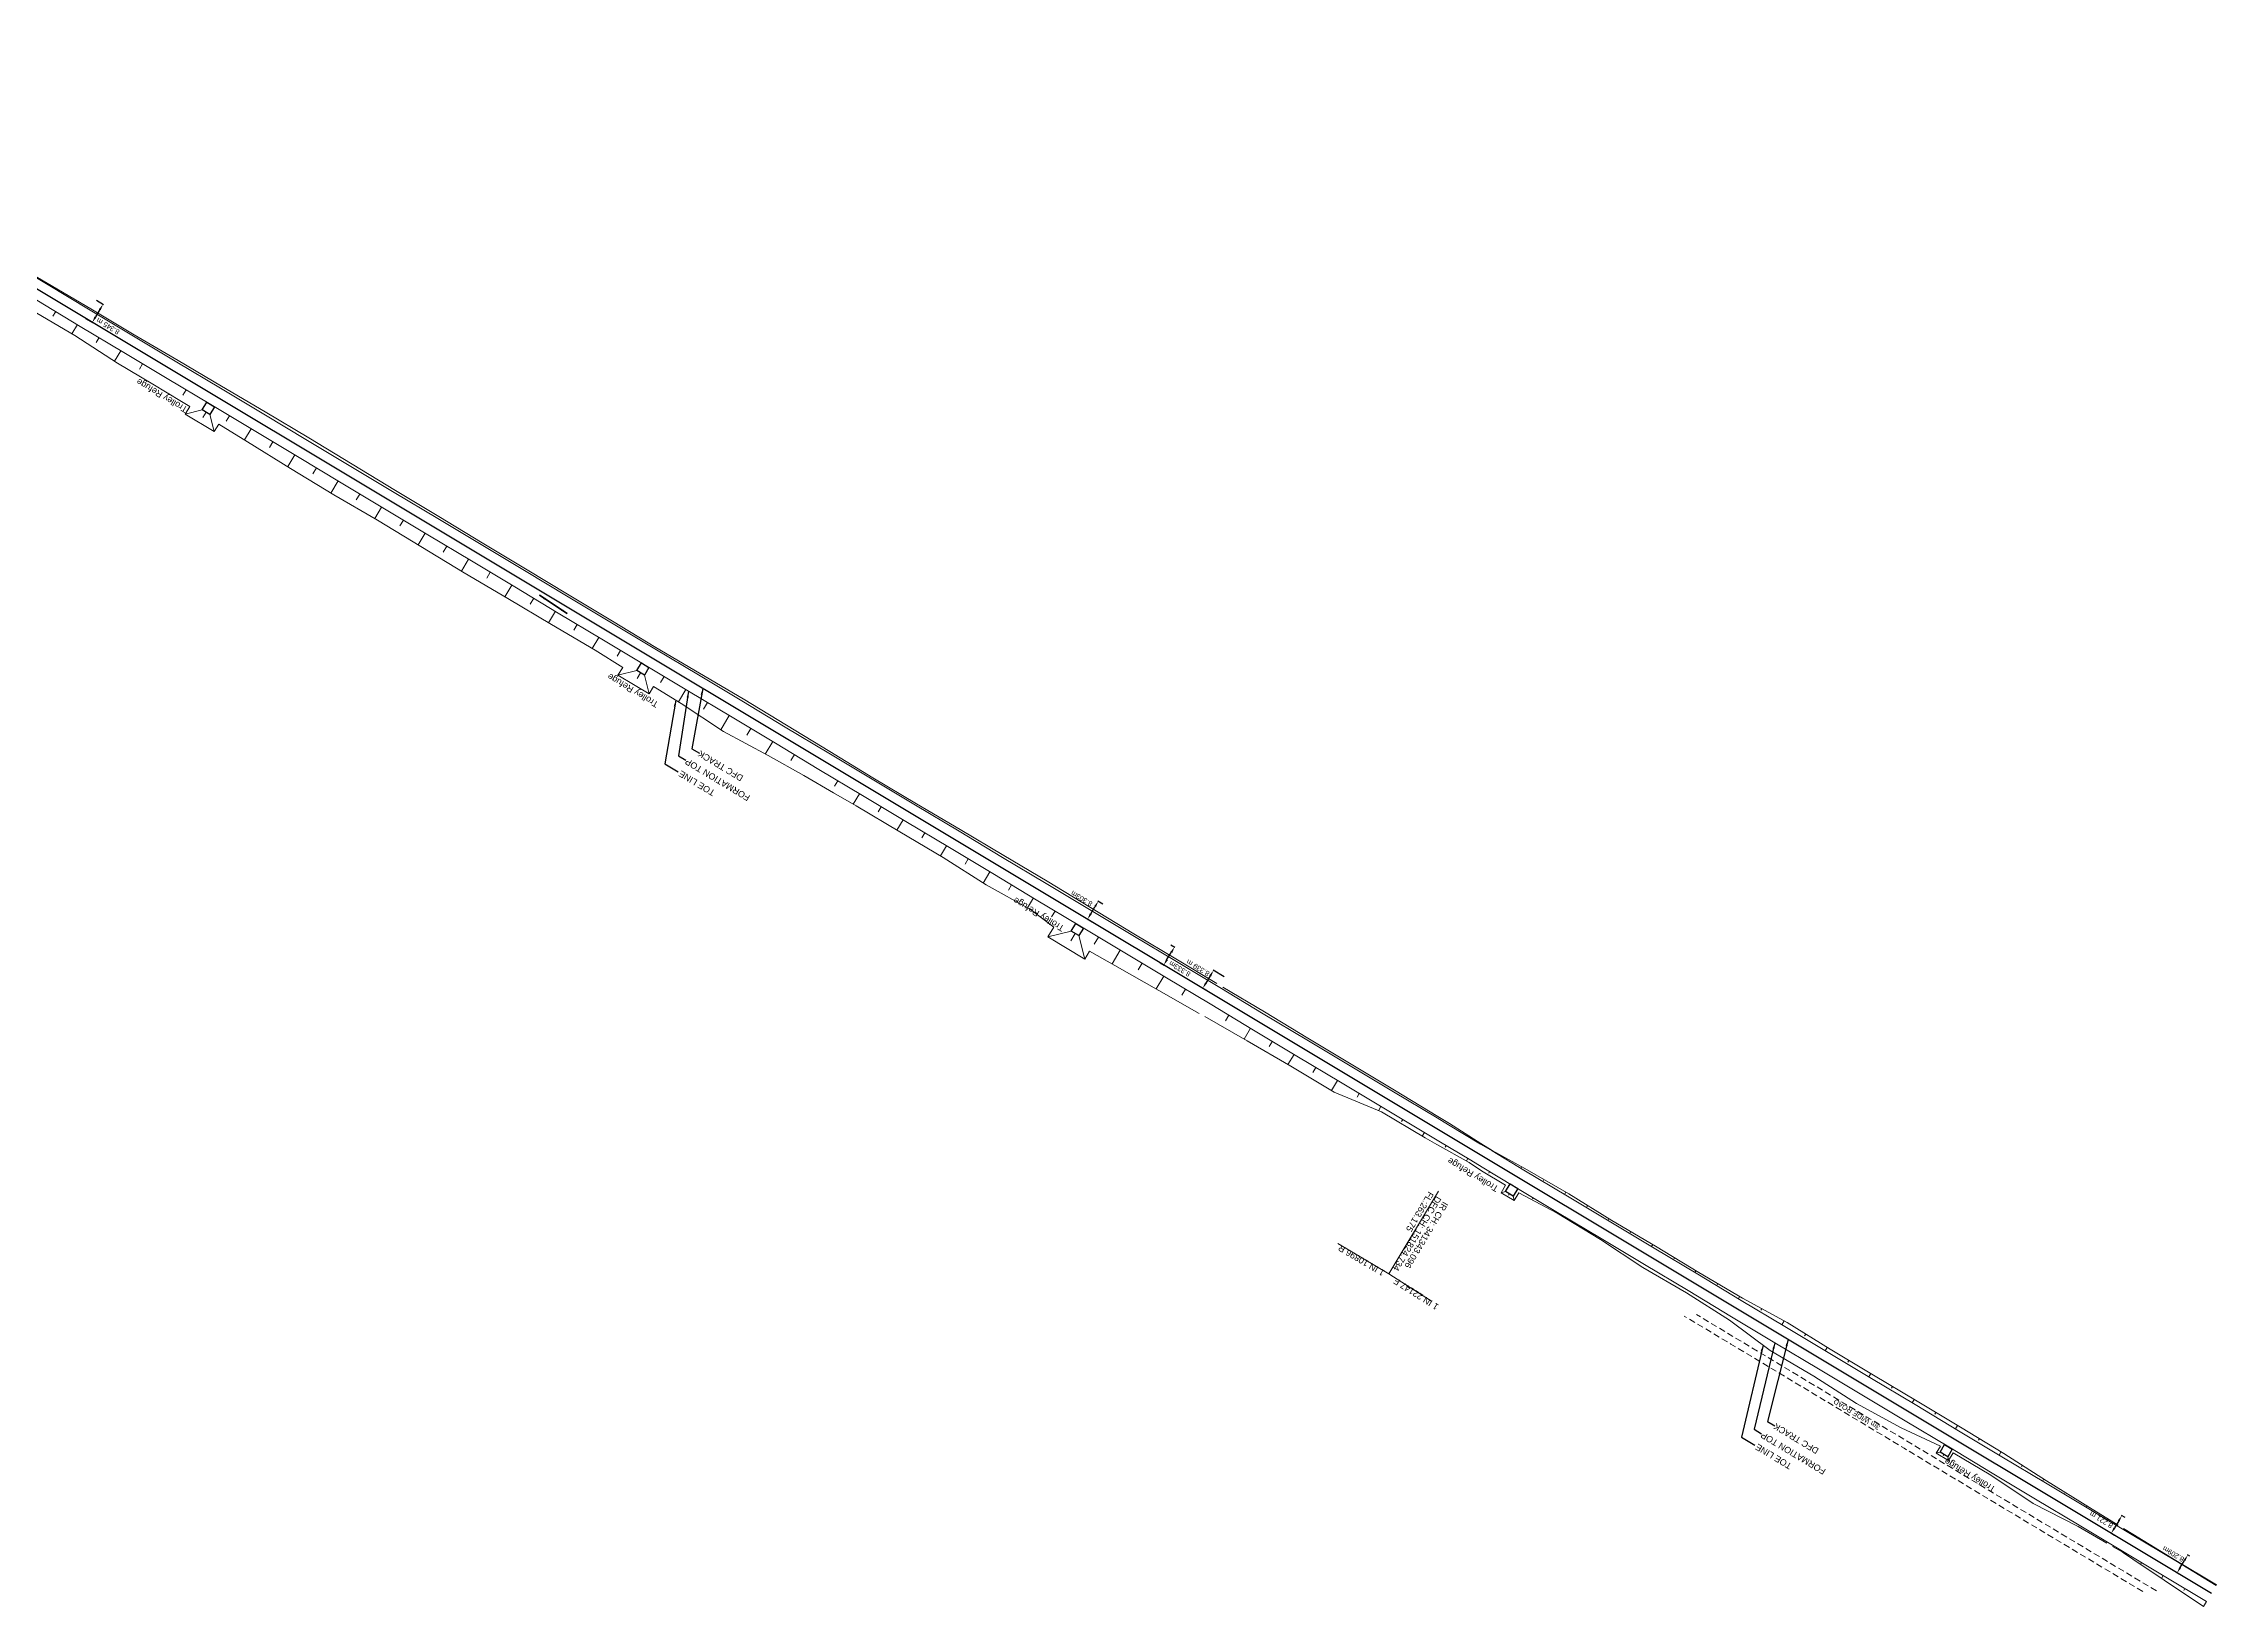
# Model space of a CAD drawing. Header units: metres. Extents: x 593990 to 610403, y 3402023 to 3411833.
# Drawn here: x 609545 to 610403, y 3402023 to 3402640 of the extents above; entities that cross this region are included whole.
import ezdxf
from ezdxf.enums import TextEntityAlignment as Align

# ---------------------------------------------------------------- set-up
doc = ezdxf.new("R2010")
doc.units = ezdxf.units.M
doc.header["$MEASUREMENT"] = 0
doc.header["$PDSIZE"] = 1
doc.linetypes.add('DASHED', pattern=[0.75, 0.5, -0.25])
for name, color, linetype, lineweight in [("NEW CHAWAPAIL STN. SRJ's", 10, 'Continuous', 0), ('PROPOSED DFCC TOE LINE', 18, 'Continuous', 0), ('PROPOSED DFCC TOE SLOPES', 239, 'Continuous', 0), ('PROPOSED DFCC TRACK', 1, 'Continuous', 0), ('PROPOSED FORMATION LINE - PLAN', 187, 'Continuous', 0), ('PROPOSED GRADES IN PLAN', 10, 'Continuous', 0)]:
    doc.layers.add(name, color=color, linetype=linetype, lineweight=lineweight)
doc.layers.add('Trolley Refuse', color=10, linetype='Continuous')
doc.styles.get("Standard").update_dxf_attribs({"font": 'arial.ttf'})
doc.styles.add('Style-Arial', font='arial.ttf')
doc.dimstyles.new('ISO-25', dxfattribs={"dimtxt": 2.5, "dimasz": 2.5, "dimexe": 1.25, "dimexo": 0.625, "dimtad": 1, "dimtxsty": 'Standard', "dimcen": 2.5, "dimadec": 0, "dimazin": 0, "dimtfac": 1, "dimtmove": 0, "dimatfit": 3, "dimfxl": 1, "dimarcsym": 0})
doc.dimstyles.get("Standard").update_dxf_attribs({"dimtxt": 0.18, "dimasz": 0.18, "dimexe": 0.18, "dimexo": 0.0625, "dimgap": 0.09, "dimtad": 0, "dimtih": 1, "dimtoh": 1, "dimdec": 4, "dimzin": 0, "dimdsep": 46, "dimtxsty": 'Standard', "dimcen": 0.09, "dimadec": 0, "dimazin": 0, "dimtfac": 1, "dimtdec": 4, "dimtofl": 0, "dimtmove": 0, "dimatfit": 3, "dimfxl": 1, "dimtolj": 1, "dimtzin": 0, "dimarcsym": 0})

# ---------------------------------------------------------------- blocks, each defined once
blk = doc.blocks.new('*D186')
at = {"layer": 'Defpoints', "color": 0, "transparency": 16777216}
for p in [(610367.2, 3402058.29), (610361.54, 3402052.1), (610362.97, 3402051.24)]:
    blk.add_point(p, dxfattribs=at)
at = {"layer": 'PROPOSED DFCC TRACK', "color": 0, "lineweight": -2, "transparency": 16777216}
for p, q in [((610364.48, 3402057), (610362.83, 3402054.24)), ((610367.09, 3402058.35), (610365.66, 3402059.21)), ((610362.86, 3402051.3), (610361.43, 3402052.16))]:
    blk.add_line(p, q, dxfattribs=at)
at = {"layer": 'PROPOSED DFCC TRACK', "color": 0, "transparency": 16777216}
for points in [[(610364.13, 3402057.22), (610364.84, 3402056.79), (610365.77, 3402059.15)], [(610362.47, 3402054.45), (610363.18, 3402054.03), (610361.54, 3402052.1)]]:
    blk.add_solid(points, dxfattribs=at)
at = {"layer": 'PROPOSED DFCC TRACK', "color": 0, "lineweight": 0, "transparency": 16777216, "insert": (610357.6, 3402057.48), "char_height": 2, "attachment_point": 5, "rotation": 149, "style": 'Style-Arial'}
blk.add_mtext('\\A1;8.221 m', dxfattribs=at)
blk = doc.blocks.new('TerminatorOpen_0.5')
at = {"color": 0, "linetype": 'ByBlock', "lineweight": -2}
for q in [(-1, 0.25), (-1, 0), (-1, -0.25)]:
    blk.add_line((0, 0), q, dxfattribs=at)
blk = doc.blocks.new('*D187')
at = {"layer": 'Defpoints', "color": 0, "transparency": 16777216}
for p in [(610011.5, 3402271.72), (610002.89, 3402267.16), (610007.22, 3402264.57)]:
    blk.add_point(p, dxfattribs=at)
at = {"layer": 'PROPOSED DFCC TRACK', "color": 0, "lineweight": -2, "transparency": 16777216}
for p, q in [((610005.89, 3402272.17), (610004.18, 3402269.3)), ((610011.4, 3402271.78), (610007.07, 3402274.37)), ((610007.11, 3402264.63), (610002.78, 3402267.22))]:
    blk.add_line(p, q, dxfattribs=at)
at = {"layer": 'PROPOSED DFCC TRACK', "color": 0, "transparency": 16777216}
for points in [[(610005.54, 3402272.38), (610006.25, 3402271.95), (610007.18, 3402274.31)], [(610003.82, 3402269.52), (610004.53, 3402269.09), (610002.89, 3402267.16)]]:
    blk.add_solid(points, dxfattribs=at)
at = {"layer": 'PROPOSED DFCC TRACK', "color": 0, "lineweight": 0, "transparency": 16777216, "insert": (610001.04, 3402275.34), "char_height": 2, "attachment_point": 5, "rotation": 149, "style": 'Style-Arial'}
blk.add_mtext('\\A1;8.339 m', dxfattribs=at)
blk = doc.blocks.new('*D173')
at = {"layer": 'Defpoints', "color": 0, "transparency": 16777216}
for p in [(609566.1, 3402538.81), (609561.83, 3402531.64), (609564.54, 3402530.02)]:
    blk.add_point(p, dxfattribs=at)
at = {"layer": 'PROPOSED DFCC TRACK', "color": 0, "lineweight": -2, "transparency": 16777216}
for p, q in [((609566.21, 3402538.75), (609568.92, 3402537.13)), ((609561.93, 3402531.58), (609564.65, 3402529.96)), ((609567.53, 3402535.05), (609565.82, 3402532.17))]:
    blk.add_line(p, q, dxfattribs=at)
at = {"layer": 'PROPOSED DFCC TRACK', "color": 0, "transparency": 16777216}
for points in [[(609567.18, 3402535.26), (609567.89, 3402534.83), (609568.81, 3402537.19)], [(609565.46, 3402532.39), (609566.18, 3402531.96), (609564.54, 3402530.02)]]:
    blk.add_solid(points, dxfattribs=at)
at = {"layer": 'PROPOSED DFCC TRACK', "color": 0, "lineweight": 0, "transparency": 16777216, "insert": (609570.76, 3402528.53), "char_height": 2, "attachment_point": 5, "rotation": 149, "style": 'Style-Arial'}
blk.add_mtext('\\A1;\\A1;8.345 m', dxfattribs=at)
blk = doc.blocks.new('*D60')
at = {"layer": 'Defpoints', "color": 0, "transparency": 16777216}
for p in [(609961.66, 3402301.56), (609963.58, 3402300.41), (609959.33, 3402293.28)]:
    blk.add_point(p, dxfattribs=at)
at = {"layer": 'PROPOSED DFCC TRACK', "color": 0, "lineweight": -2, "transparency": 16777216}
for p, q in [((609958.68, 3402296.58), (609960.38, 3402299.41)), ((609963.48, 3402300.48), (609961.55, 3402301.62)), ((609959.22, 3402293.35), (609957.3, 3402294.5))]:
    blk.add_line(p, q, dxfattribs=at)
at = {"layer": 'PROPOSED DFCC TRACK', "color": 0, "transparency": 16777216}
for points in [[(609958.33, 3402296.79), (609959.04, 3402296.36), (609957.4, 3402294.43)], [(609960.02, 3402299.63), (609960.74, 3402299.2), (609961.66, 3402301.56)]]:
    blk.add_solid(points, dxfattribs=at)
at = {"layer": 'PROPOSED DFCC TRACK', "color": 0, "lineweight": 0, "transparency": 16777216, "insert": (609955.11, 3402302.64), "char_height": 2, "attachment_point": 5, "rotation": 149, "style": 'Style-Arial'}
blk.add_mtext('\\A1;8.303m', dxfattribs=at)
blk = doc.blocks.new('*D61')
at = {"layer": 'Defpoints', "color": 0, "transparency": 16777216}
for p in [(609990.24, 3402284.46), (609991.8, 3402283.53), (609985.96, 3402277.31)]:
    blk.add_point(p, dxfattribs=at)
at = {"layer": 'PROPOSED DFCC TRACK', "color": 0, "lineweight": -2, "transparency": 16777216}
for p, q in [((609988.8, 3402278.52), (609990.51, 3402281.38)), ((609990.35, 3402284.4), (609991.9, 3402283.46)), ((609986.06, 3402277.25), (609987.62, 3402276.32))]:
    blk.add_line(p, q, dxfattribs=at)
at = {"layer": 'PROPOSED DFCC TRACK', "color": 0, "transparency": 16777216}
for points in [[(609988.44, 3402278.74), (609989.16, 3402278.31), (609987.51, 3402276.38)], [(609990.15, 3402281.6), (609990.87, 3402281.17), (609991.8, 3402283.53)]]:
    blk.add_solid(points, dxfattribs=at)
at = {"layer": 'PROPOSED DFCC TRACK', "color": 0, "lineweight": 0, "transparency": 16777216, "insert": (609993.84, 3402274.92), "char_height": 2, "attachment_point": 5, "rotation": 149, "style": 'Style-Arial'}
blk.add_mtext('\\A1;8.333m', dxfattribs=at)
blk = doc.blocks.new('*D62')
at = {"layer": 'Defpoints', "color": 0, "transparency": 16777216}
for p in [(610391.75, 3402043.55), (610392.69, 3402042.99), (610388.46, 3402035.95)]:
    blk.add_point(p, dxfattribs=at)
at = {"layer": 'PROPOSED DFCC TRACK', "color": 0, "lineweight": -2, "transparency": 16777216}
for p, q in [((610388.82, 3402038.66), (610390.47, 3402041.41)), ((610392.58, 3402043.05), (610391.65, 3402043.61)), ((610388.35, 3402036.02), (610387.42, 3402036.58))]:
    blk.add_line(p, q, dxfattribs=at)
at = {"layer": 'PROPOSED DFCC TRACK', "color": 0, "transparency": 16777216}
for points in [[(610388.46, 3402038.87), (610389.17, 3402038.44), (610387.53, 3402036.51)], [(610390.11, 3402041.62), (610390.82, 3402041.19), (610391.75, 3402043.55)]]:
    blk.add_solid(points, dxfattribs=at)
at = {"layer": 'PROPOSED DFCC TRACK', "color": 0, "lineweight": 0, "transparency": 16777216, "insert": (610386.04, 3402043.99), "char_height": 2, "attachment_point": 5, "rotation": 149, "style": 'Style-Arial'}
blk.add_mtext('\\A1;8.209m', dxfattribs=at)

msp = doc.modelspace()

# ---------------------------------------------------------------- linework, layer by layer
at = {"layer": 'PROPOSED DFCC TOE LINE', "lineweight": 0, "flags": 128}
for points in [[(609529.4997, 3402555.6687), (609546.7402, 3402545.5299), (609563.963, 3402535.3615), (609581.1522, 3402525.1373), (609598.3922, 3402514.9977), (609615.6248, 3402504.8458), (609632.8487, 3402494.6794), (609650.024, 3402484.4319), (609667.1527, 3402474.1067), (609684.2581, 3402463.7425), (609701.3718, 3402453.3924), (609718.4921, 3402443.0532), (609735.6089, 3402432.7081), (609752.7589, 3402422.4185), (609769.8873, 3402412.0928), (609787.0172, 3402401.7696), (609804.2709, 3402391.6527), (609821.4551, 3402381.4202), (609838.5946, 3402371.113), (609855.6409, 3402360.6504), (609872.7196, 3402350.2417), (609889.9433, 3402340.0749), (609907.1597, 3402329.8961), (609924.3542, 3402319.6806), (609941.5383, 3402309.4477), (609958.6373, 3402299.073), (609975.7736, 3402288.7605), (609992.93, 3402278.4815), (610008.5217, 3402269.1001)], [(610001.5587, 3402257.2719), (609985.643, 3402266.3293), (609968.2561, 3402276.224), (609958.2539, 3402281.9161), (609956.3561, 3402278.7497), (609941.7864, 3402287.4819), (609944.0721, 3402291.2955), (609934.8604, 3402298.3113), (609917.378, 3402308.0467), (609900.5026, 3402318.7944), (609883.3131, 3402329.0182), (609866.0989, 3402339.2009), (609857.1673, 3402344.4064), (609845.4226, 3402351.1766), (609831.3664, 3402359.0589), (609813.7183, 3402368.5179), (609797.0623, 3402379.6314), (609786.1318, 3402386.3556), (609784.3751, 3402383.4246), (609772.0813, 3402390.7928), (609773.9303, 3402393.8779), (609763.0105, 3402400.6247), (609745.7973, 3402410.809), (609728.5993, 3402421.0185), (609711.3725, 3402431.1802), (609694.2907, 3402441.5836), (609677.1984, 3402451.9696), (609659.854, 3402461.935), (609642.8234, 3402472.4238), (609625.8015, 3402482.9271), (609614.4454, 3402489.894), (609612.6817, 3402486.9514), (609601.228, 3402493.8161), (609603.0511, 3402496.858), (609599.7464, 3402498.8702), (609588.4973, 3402505.66), (609574.4454, 3402513.9528), (609557.6506, 3402524.8348), (609540.4251, 3402534.9986)], [(610010.8084, 3402267.7274), (610027.2362, 3402257.9124), (610044.3559, 3402247.5722), (610061.5366, 3402237.3337), (610078.6662, 3402227.0101), (610095.7654, 3402216.6356), (610100.3014, 3402213.8778), (610112.6549, 3402205.9115), (610117.1941, 3402203.1591), (610130.0537, 3402196.0368), (610147.402, 3402186.0778), (610164.4539, 3402175.6244), (610181.6639, 3402165.4349), (610198.7896, 3402155.1046), (610215.9894, 3402144.8981), (610233.6025, 3402135.3807), (610250.545, 3402124.7449), (610267.7301, 3402114.5138), (610284.9014, 3402104.2597), (610302.0472, 3402093.963), (610319.2003, 3402083.6784), (610336.0343, 3402072.8619), (610352.9988, 3402062.2628), (610364.3244, 3402055.2912)], [(610359.7847, 3402048.2506), (610348.4969, 3402054.7552), (610330.6732, 3402063.9214), (610314.0077, 3402075.019), (610299.1737, 3402083.8562), (610297.3643, 3402080.8374), (610292.4674, 3402083.7723), (610294.1184, 3402086.527), (610278.6313, 3402093.8034), (610261.0521, 3402103.3772), (610244.1732, 3402114.1192), (610226.9234, 3402124.2423), (610210.8308, 3402136.2954), (610193.9241, 3402146.9908), (610176.6206, 3402157.0244), (610159.9188, 3402168.0616), (610142.8034, 3402178.409), (610127.7383, 3402186.4889), (610125.9049, 3402183.4299), (610120.68, 3402186.5615), (610122.4462, 3402189.5085), (610113.0153, 3402195.197), (610108.1468, 3402198.4901), (610095.3441, 3402205.6109), (610090.6765, 3402208.1493), (610073.5095, 3402218.4105), (610054.8432, 3402226.1716), (610037.6839, 3402236.4458), (610020.4167, 3402246.54), (610003.6784, 3402256.0656)], [(610398.0167, 3402023.2282), (610382.4403, 3402033.5811), (610370.0768, 3402041.9069), (610366.3718, 3402044.4019), (610365.8283, 3402044.768), (610361.9816, 3402046.9846)], [(610366.3286, 3402054.0575), (610370.0318, 3402051.778), (610387.0984, 3402041.3492), (610403.1137, 3402031.7283)]]:
    msp.add_lwpolyline(points, dxfattribs=at)
at = {"layer": 'PROPOSED DFCC TOE SLOPES', "flags": 128}
for points in [[(609550.1235, 3402534.2882), (609549.0135, 3402532.4371)], [(609558.6998, 3402529.1455), (609556.5163, 3402525.5041)], [(609567.276, 3402524.0027), (609566.109, 3402522.0566)], [(609575.8523, 3402518.86), (609573.3394, 3402514.6694)], [(609584.4286, 3402513.7172), (609583.176, 3402511.6284)], [(609601.5811, 3402503.4317), (609600.3338, 3402501.3518)], [(609607.9865, 3402495.5092), (609601.228, 3402493.8161)], [(609609.4876, 3402494.6096), (609608.2212, 3402492.4966)], [(609610.9886, 3402493.7099), (609612.6817, 3402486.9514)], [(609618.7336, 3402493.1462), (609617.4441, 3402490.9958)], [(609627.3098, 3402488.0035), (609624.6788, 3402483.6158)], [(609635.8861, 3402482.8607), (609634.5388, 3402480.6139)], [(609644.4623, 3402477.718), (609641.7024, 3402473.1154)], [(609653.0386, 3402472.5752), (609651.6279, 3402470.2227)], [(609661.6149, 3402467.4325), (609658.7325, 3402462.6257)], [(609670.1911, 3402462.2897), (609668.7876, 3402459.9491)], [(609678.7674, 3402457.147), (609676.0562, 3402452.6258)], [(609687.3436, 3402452.0043), (609685.9813, 3402449.7324)], [(609695.9199, 3402446.8615), (609693.1651, 3402442.2676)], [(609704.4961, 3402441.7188), (609703.1014, 3402439.3929)], [(609713.0724, 3402436.576), (609710.2476, 3402431.8653)], [(609721.6486, 3402431.4333), (609720.25, 3402429.1009)], [(609730.2249, 3402426.2905), (609727.4648, 3402421.6877)], [(609738.8011, 3402421.1478), (609737.4334, 3402418.8669)], [(609747.3774, 3402416.005), (609744.6648, 3402411.4813)], [(609755.9537, 3402410.8623), (609754.612, 3402408.6249)], [(609764.5299, 3402405.7195), (609761.8769, 3402401.2953)], [(609773.1062, 3402400.5768), (609771.752, 3402398.3186)], [(609779.5116, 3402392.6542), (609772.0813, 3402390.7928)], [(609781.0127, 3402391.7546), (609779.6204, 3402389.4317)], [(609782.5137, 3402390.855), (609784.3751, 3402383.4246)], [(609790.2587, 3402390.2913), (609788.8406, 3402387.9264)], [(609798.8349, 3402385.1485), (609795.9404, 3402380.3216)], [(609807.4112, 3402380.0058), (609805.8523, 3402377.4062)], [(609815.9874, 3402374.863), (609812.6214, 3402369.2498)], [(609824.5637, 3402369.7203), (609822.9719, 3402367.0658)], [(609833.1399, 3402364.5775), (609830.2042, 3402359.6818)], [(609841.7162, 3402359.4348), (609840.3296, 3402357.1225)], [(609858.8687, 3402349.1493), (609857.5946, 3402347.0246)], [(609867.445, 3402344.0065), (609864.9609, 3402339.8641)], [(609876.0212, 3402338.8638), (609874.7968, 3402336.8219)], [(609884.5975, 3402333.7211), (609882.1795, 3402329.6888)], [(609893.1737, 3402328.5783), (609891.9748, 3402326.5789)], [(609901.75, 3402323.4356), (609899.3707, 3402319.4677)], [(609910.3262, 3402318.2928), (609909.0776, 3402316.2106)], [(609918.9025, 3402313.1501), (609916.2667, 3402308.7545)], [(609927.4787, 3402308.0073), (609926.2233, 3402305.9137)], [(609936.055, 3402302.8646), (609933.7091, 3402298.9524)], [(609944.6313, 3402297.7218), (609943.2209, 3402295.3699)], [(609951.0367, 3402289.7992), (609941.7864, 3402287.4819)], [(609952.5377, 3402288.8996), (609950.8045, 3402286.0077)], [(609954.0388, 3402288), (609956.3561, 3402278.7497)], [(609961.7838, 3402287.4363), (609960.1007, 3402284.6296)], [(609970.36, 3402282.2936), (609967.1111, 3402276.8756)], [(609978.9363, 3402277.1508), (609977.3704, 3402274.5395)], [(609987.5125, 3402272.0081), (609984.498, 3402266.9809)], [(609996.0888, 3402266.8653), (609994.6401, 3402264.4495)], [(610013.2413, 3402256.5798), (610011.9098, 3402254.3594)], [(610021.8175, 3402251.4371), (610019.2717, 3402247.1916)], [(610030.3938, 3402246.2943), (610029.1535, 3402244.226)], [(610038.9701, 3402241.1516), (610036.5468, 3402237.1105)], [(610047.5463, 3402236.0088), (610046.3399, 3402233.9971)], [(610056.1226, 3402230.8661), (610053.7132, 3402226.8482)], [(610064.6988, 3402225.7233), (610063.823, 3402224.2627)], [(610073.2751, 3402220.5806), (610072.2802, 3402218.9216)], [(610081.8513, 3402215.4379), (610081.4069, 3402214.6967)], [(610090.4276, 3402210.2951), (610089.546, 3402208.825)], [(610099.0038, 3402205.1524), (610098.6493, 3402204.5611)], [(610117.1194, 3402203.0345), (610117.1941, 3402203.1591)], [(610120.0806, 3402201.4111), (610120.1478, 3402201.5232)], [(610107.5801, 3402200.0096), (610107.0386, 3402199.1065)], [(610116.1564, 3402194.8669), (610115.8119, 3402194.2924)], [(610128.5897, 3402196.1563), (610128.9009, 3402196.6753)], [(610122.4575, 3402187.0068), (610120.68, 3402186.5615)], [(610123.9586, 3402186.1072), (610123.6255, 3402185.5514)], [(610125.4596, 3402185.2075), (610125.9049, 3402183.4299)], [(610133.3089, 3402184.5814), (610133.0638, 3402184.1727)], [(610137.3757, 3402191.3633), (610137.5854, 3402191.7131)], [(610145.7422, 3402185.8708), (610146.2595, 3402186.7336)], [(610141.8851, 3402179.4386), (610141.6414, 3402179.0322)], [(610143.0147, 3402178.7613), (610142.8034, 3402178.409)], [(610154.5617, 3402181.1338), (610154.805, 3402181.5395)], [(610162.8947, 3402175.5853), (610163.3309, 3402176.3128)], [(610171.6982, 3402170.8216), (610171.9256, 3402171.2007)], [(610180.0472, 3402165.2998), (610180.5306, 3402166.1059)], [(610188.8612, 3402160.5536), (610189.099, 3402160.9501)], [(610197.1997, 3402155.0143), (610197.6618, 3402155.7849)], [(610206.0164, 3402150.2725), (610206.2568, 3402150.6735)], [(610214.3522, 3402144.7288), (610214.8567, 3402145.5702)], [(610223.2823, 3402140.1761), (610223.6361, 3402140.7661)], [(610231.5047, 3402134.4433), (610232.4427, 3402136.0075)], [(610240.5195, 3402130.0319), (610240.9581, 3402130.7632)], [(610248.6572, 3402124.1578), (610249.4293, 3402125.4453)], [(610257.6197, 3402119.6591), (610258.0058, 3402120.3031)], [(610265.8097, 3402113.8723), (610266.5984, 3402115.1875)], [(610274.7855, 3402109.3958), (610275.185, 3402110.062)], [(610282.9623, 3402103.5868), (610283.7706, 3402104.9349)], [(610291.9419, 3402099.1167), (610292.3452, 3402099.7894)], [(610300.1148, 3402093.3013), (610300.9181, 3402094.6411)], [(610293.9827, 3402084.1519), (610292.4674, 3402083.7723)], [(610295.4837, 3402083.2522), (610295.1998, 3402082.7785)], [(610296.9848, 3402082.3526), (610297.3643, 3402080.8374)], [(610309.0926, 3402088.8283), (610309.4942, 3402089.498)], [(610317.2673, 3402083.0159), (610318.0707, 3402084.3557)], [(610326.1761, 3402078.4278), (610326.5087, 3402078.9824)], [(610334.4198, 3402072.7304), (610334.9258, 3402073.5742)], [(610343.1977, 3402067.924), (610343.3994, 3402068.2603)], [(610351.5723, 3402062.4449), (610351.8817, 3402062.9608)], [(610360.2711, 3402057.5065), (610360.3936, 3402057.7109)], [(610368.7248, 3402052.1594), (610368.9101, 3402052.4684)], [(610377.3711, 3402047.1335), (610377.4412, 3402047.2503)], [(610365.9973, 3402045.0498), (610365.8283, 3402044.768)], [(610373.444, 3402040.5844), (610373.2422, 3402040.2478)], [(610385.8773, 3402041.8739), (610385.9745, 3402042.036)], [(610382.0202, 3402035.4417), (610381.3463, 3402034.3178)], [(610390.5965, 3402030.2989), (610390.138, 3402029.5343)], [(610394.4976, 3402036.8045), (610394.5416, 3402036.8779)], [(610403.0298, 3402031.5884), (610403.1137, 3402031.7283)], [(610399.1728, 3402025.1562), (610398.0167, 3402023.2282)]]:
    msp.add_lwpolyline(points, dxfattribs=at)
at = {"layer": 'PROPOSED DFCC TRACK', "linetype": 'Continuous', "lineweight": 30, "flags": 128}
msp.add_lwpolyline([(610401.1013, 3402028.3723), (609380.9481, 3402640.1068)], dxfattribs=at)
at = {"layer": 'PROPOSED DFCC TRACK', "color": 10, "linetype": 'DASHED', "lineweight": 13, "ltscale": 5, "flags": 128}
for points in [[(610373.9595, 3402029.1523), (610329.52, 3402055.8163), (610279.7973, 3402085.6925), (610211.3954, 3402126.8349), (610192.998, 3402137.8578)], [(610379.3579, 3402029.4119), (610331.0635, 3402058.3887), (610281.3424, 3402088.264), (610212.9395, 3402129.4071), (610197.8367, 3402138.456)]]:
    msp.add_lwpolyline(points, dxfattribs=at)
at = {"layer": 'PROPOSED FORMATION LINE - PLAN', "lineweight": 0, "flags": 128}
for points in [[(610403.0298, 3402031.5884), (610387.0069, 3402041.1965), (610369.8543, 3402051.482), (610352.7018, 3402061.7675), (610335.5493, 3402072.053), (610318.3968, 3402082.3385), (610301.2443, 3402092.624), (610284.0918, 3402102.9095), (610266.9393, 3402113.195), (610249.7868, 3402123.4805), (610232.6343, 3402133.766), (610215.4818, 3402144.0515), (610198.3292, 3402154.337), (610181.1767, 3402164.6225), (610164.0242, 3402174.908), (610146.8717, 3402185.1935), (610129.7192, 3402195.479), (610117.1194, 3402203.0345), (610112.5667, 3402205.7645), (610099.9669, 3402213.32), (610095.4142, 3402216.05), (610078.2617, 3402226.3355), (610061.1092, 3402236.621), (610043.9567, 3402246.9065), (610026.8042, 3402257.1919), (610009.6516, 3402267.4774), (609992.4991, 3402277.7629), (609975.3466, 3402288.0484), (609958.1941, 3402298.3339), (609941.0416, 3402308.6194), (609923.8891, 3402318.9049), (609906.7366, 3402329.1904), (609889.5841, 3402339.4759), (609872.4316, 3402349.7614), (609855.2791, 3402360.0469), (609838.1266, 3402370.3324), (609820.974, 3402380.6179), (609803.8215, 3402390.9034), (609786.669, 3402401.1889), (609769.5165, 3402411.4744), (609752.364, 3402421.7599), (609735.2115, 3402432.0454), (609718.059, 3402442.3309), (609700.9065, 3402452.6164), (609683.754, 3402462.9019), (609666.6015, 3402473.1874), (609649.4489, 3402483.4729), (609632.2964, 3402493.7583), (609615.1439, 3402504.0438), (609597.9914, 3402514.3293), (609580.8389, 3402524.6148), (609563.6864, 3402534.9003), (609546.5339, 3402545.1858), (609529.3814, 3402555.4713)], [(610399.1728, 3402025.1562), (610383.1498, 3402034.7644), (610365.9973, 3402045.0498), (610348.8448, 3402055.3353), (610331.6923, 3402065.6208), (610314.5398, 3402075.9063), (610297.3872, 3402086.1918), (610280.2347, 3402096.4773), (610263.0822, 3402106.7628), (610245.9297, 3402117.0483), (610228.7772, 3402127.3338), (610211.6247, 3402137.6193), (610194.4722, 3402147.9048), (610177.3197, 3402158.1903), (610160.1672, 3402168.4758), (610143.0147, 3402178.7613), (610125.8621, 3402189.0468), (610113.2623, 3402196.6023), (610108.7096, 3402199.3323), (610096.1098, 3402206.8878), (610091.5571, 3402209.6178), (610074.4046, 3402219.9033), (610057.2521, 3402230.1888), (610040.0996, 3402240.4743), (610022.9471, 3402250.7598), (610005.7946, 3402261.0453), (609988.6421, 3402271.3307), (609971.4896, 3402281.6162), (609954.3371, 3402291.9017), (609937.1845, 3402302.1872), (609920.032, 3402312.4727), (609902.8795, 3402322.7582), (609885.727, 3402333.0437), (609868.5745, 3402343.3292), (609851.422, 3402353.6147), (609834.2695, 3402363.9002), (609817.117, 3402374.1857), (609799.9645, 3402384.4712), (609782.812, 3402394.7567), (609765.6595, 3402405.0422), (609748.5069, 3402415.3277), (609731.3544, 3402425.6132), (609714.2019, 3402435.8987), (609697.0494, 3402446.1842), (609679.8969, 3402456.4697), (609662.7444, 3402466.7552), (609645.5919, 3402477.0407), (609628.4394, 3402487.3262), (609611.2869, 3402497.6117), (609594.1344, 3402507.8971), (609576.9818, 3402518.1826), (609559.8293, 3402528.4681), (609542.6768, 3402538.7536)]]:
    msp.add_lwpolyline(points, dxfattribs=at)
at = {"layer": 'PROPOSED GRADES IN PLAN'}
msp.add_lwpolyline([(610095.9587, 3402187.1004), (610076.4084, 3402154.4807)], dxfattribs=at)
at = {"layer": 'PROPOSED GRADES IN PLAN', "flags": 128}
msp.add_lwpolyline([(610093.2669, 3402143.7201), (610076.4084, 3402154.4807), (610056.2089, 3402166.4679)], dxfattribs=at)
at = {"layer": 'Trolley Refuse'}
for points in [[(609609.7858, 3402498.5113), (609612.7879, 3402496.712), (609610.9886, 3402493.7099), (609607.9865, 3402495.5092)], [(609781.3109, 3402395.6563), (609784.313, 3402393.8571), (609782.5137, 3402390.855), (609779.5116, 3402392.6542)], [(609952.836, 3402292.8013), (609955.8381, 3402291.0021), (609954.0388, 3402288), (609951.0367, 3402289.7992)], [(610124.2568, 3402190.0089), (610127.2589, 3402188.2096), (610125.4596, 3402185.2075), (610122.4575, 3402187.0068)], [(610295.7819, 3402087.154), (610298.784, 3402085.3547), (610296.9848, 3402082.3526), (610293.9827, 3402084.1519)]]:
    msp.add_lwpolyline(points, close=True, dxfattribs=at)

# ---------------------------------------------------------------- texts
at = {"layer": "NEW CHAWAPAIL STN. SRJ's", "lineweight": 13}
msp.add_text('3m WIDE ROAD', height=2, rotation=148.8981174, dxfattribs=at).set_placement((610261.0815, 3402099.0278, 269.5843), align=Align.MIDDLE_CENTER)
at = {"layer": 'PROPOSED DFCC TOE LINE', "lineweight": 0}
for p in [(609797.0363, 3402353.2965, 306.8582), (610222.0656, 3402087.5855, 306.8582)]:
    msp.add_text('TOE LINE', height=2.5, rotation=149, dxfattribs=at).set_placement(p, align=Align.RIGHT)
at = {"layer": 'PROPOSED DFCC TRACK', "color": 10, "linetype": 'Continuous', "lineweight": -3, "ltscale": 5}
for p in [(609804.6727, 3402361.1998), (610229.2199, 3402095.7193)]:
    msp.add_text('DFC TRACK', height=2.5, rotation=149, dxfattribs=at).set_placement(p, align=Align.RIGHT)
at = {"layer": 'PROPOSED FORMATION LINE - PLAN', "lineweight": 0}
for p in [(609799.5253, 3402358.0952, 306.8582), (610224.1618, 3402092.2597, 306.8582)]:
    msp.add_text('FORMATION TOP', height=2.5, rotation=149, dxfattribs=at).set_placement(p, align=Align.RIGHT)
at = {"layer": 'PROPOSED GRADES IN PLAN', "char_height": 2.5, "style": 'Style-Arial'}
for s, insert, attachment_point, rotation, line_spacing_factor in [('DFC CH: 151824.734\\PFL:263.175', (610094.6379, 3402185.7072), 4, 239.0640043, 0.84), ('{\\C256;1 IN 10896 R}', (610075.0488, 3402155.6752), 7, 149.3132749, 0.72), ('1 IN 22147 F', (610079.3152, 3402153.0485), 9, 147.4505301, 0.72)]:
    msp.add_mtext(s, dxfattribs=dict(at, insert=insert, attachment_point=attachment_point, rotation=rotation, line_spacing_factor=line_spacing_factor))
at = {"layer": 'PROPOSED GRADES IN PLAN', "color": 7, "lineweight": 0, "insert": (610098.8519, 3402182.7013), "char_height": 2.5, "attachment_point": 4, "rotation": 239.0839301, "line_spacing_factor": 0.84, "style": 'Style-Arial'}
msp.add_mtext('IR CH: 341343.096', dxfattribs=at)
at = {"layer": 'Trolley Refuse'}
for p in [(609602.4064, 3402496.3613), (609788.3343, 3402379.9853), (609948.5175, 3402291.6297), (610119.9383, 3402188.8372), (610316.1467, 3402070.2542)]:
    msp.add_text('Trolley Refuge', height=2.5, rotation=149.1766896, dxfattribs=at).set_placement(p)

# ---------------------------------------------------------------- dimensions: what is measured, and where the dimension line sits
at = {"layer": 'PROPOSED DFCC TRACK', "color": 10, "lineweight": 0}
for base, p1, p2, angle, text, picture, middle in [((609564.5423, 3402530.0245), (609566.0981, 3402538.8118), (609561.8258, 3402531.6435), 239.2052569, '\\A1;<> m', '*D173', (609570.7557, 3402528.5252)), ((610002.8909, 3402267.1579), (610011.5032, 3402271.7179), (610007.216, 3402264.5655), 239.0609988, '<> m', '*D187', (610001.0372, 3402275.3381)), ((610361.54, 3402052.0954), (610367.1983, 3402058.2885), (610362.9696, 3402051.2379), 239.0460207, '<> m', '*D186', (610357.5999, 3402057.4841))]:
    dim = msp.add_linear_dim(base=base, p1=p1, p2=p2, angle=angle, text=text, dimstyle='Standard', override={"dimtxt": 2, "dimasz": 2.5, "dimexe": 0.125, "dimexo": 0.125, "dimgap": 0.125, "dimtad": 1, "dimtih": 0, "dimtoh": 0, "dimdec": 3, "dimzin": 11, "dimtxsty": 'Style-Arial', "dimsah": 1, "dimadec": 4, "dimazin": 3, "dimtmove": 2, "dimatfit": 1, "dimldrblk": 'TerminatorOpen_0.5', "dimfrac": 2, "dimtzin": 11}, dxfattribs=at)
    dim.commit()
    dim.dimension.update_dxf_attribs({"geometry": picture, "text_midpoint": middle, "dimtype": 129, "text_rotation": 149})
for base, p1, p2, angle, picture, middle in [((609961.6605, 3402301.5599), (609959.3259, 3402293.2827), (609963.5835, 3402300.4114), 59.1527212, '*D60', (609955.1149, 3402302.6355)), ((609991.7972, 3402283.5288), (609985.9558, 3402277.3141), (609990.2388, 3402284.4626), 59.0719722, '*D61', (609993.838, 3402274.9215)), ((610391.7546, 3402043.5495), (610388.4593, 3402035.953), (610392.6855, 3402042.9904), 59.0139508, '*D62', (610386.0402, 3402043.9947))]:
    dim = msp.add_linear_dim(base=base, p1=p1, p2=p2, angle=angle, dimstyle='Standard', override={"dimtxt": 2, "dimasz": 2.5, "dimexe": 0.125, "dimexo": 0.125, "dimgap": 0.125, "dimtad": 1, "dimtih": 0, "dimtoh": 0, "dimdec": 3, "dimzin": 11, "dimpost": 'm', "dimtxsty": 'Style-Arial', "dimsah": 1, "dimadec": 4, "dimazin": 3, "dimtmove": 2, "dimatfit": 1, "dimldrblk": 'TerminatorOpen_0.5', "dimfrac": 2, "dimtzin": 11}, dxfattribs=at)
    dim.commit()
    dim.dimension.update_dxf_attribs({"geometry": picture, "text_midpoint": middle, "dimtype": 129, "text_rotation": 149})

# ---------------------------------------------------------------- leaders
at = {"layer": 'PROPOSED DFCC TOE LINE', "lineweight": 0}
for points in [[(609794.9208, 3402380.9488), (609790.5638, 3402355.8085), (609795.7909, 3402352.6598)], [(610224.1041, 3402126.3539), (610215.5678, 3402090.1127), (610220.8202, 3402086.9488)]]:
    msp.add_leader(points, dimstyle='ISO-25', override={"dimtxt": 3, "dimasz": 2.5, "dimgap": 0.625, "dimtad": 0, "dimdec": 3, "dimzin": 2, "dimtdec": 3}, dxfattribs=at)
at = {"layer": 'PROPOSED DFCC TRACK', "linetype": 'Continuous', "lineweight": 0}
for points in [[(609741.0582, 3402422.3393), (609751.9695, 3402415.1769)], [(609751.9695, 3402415.1769), (609741.0582, 3402422.3393)]]:
    msp.add_leader(points, dimstyle='ISO-25', override={"dimtxt": 3, "dimasz": 2.5, "dimtad": 0, "dimdec": 3, "dimzin": 2, "dimtdec": 3}, dxfattribs=at)
at = {"layer": 'PROPOSED DFCC TRACK', "color": 10, "linetype": 'Continuous', "lineweight": -3, "ltscale": 5}
for points in [[(609805.5178, 3402385.5137, 130.919), (609801.2795, 3402361.7658, 130.919), (609804.2386, 3402359.9833, 130.919)], [(610233.9959, 3402128.577, 130.919), (610225.8266, 3402096.2852, 130.919), (610228.7858, 3402094.5027, 130.919)]]:
    msp.add_leader(points, dimstyle='ISO-25', override={"dimtxt": 3, "dimasz": 2.5, "dimgap": 0.625, "dimtad": 0, "dimdec": 3, "dimzin": 2, "dimtdec": 3}, dxfattribs=at)
at = {"layer": 'PROPOSED FORMATION LINE - PLAN', "lineweight": 0}
for points in [[(609799.9645, 3402384.4712), (609795.9118, 3402359.0223), (609798.8709, 3402357.2398)], [(610228.7772, 3402127.3338), (610220.5483, 3402093.1868), (610223.5074, 3402091.4043)]]:
    msp.add_leader(points, dimstyle='ISO-25', override={"dimtxt": 3, "dimasz": 2.5, "dimgap": 0.625, "dimtad": 0, "dimdec": 3, "dimzin": 2, "dimtdec": 3}, dxfattribs=at)

doc.saveas('drawing.dxf')
